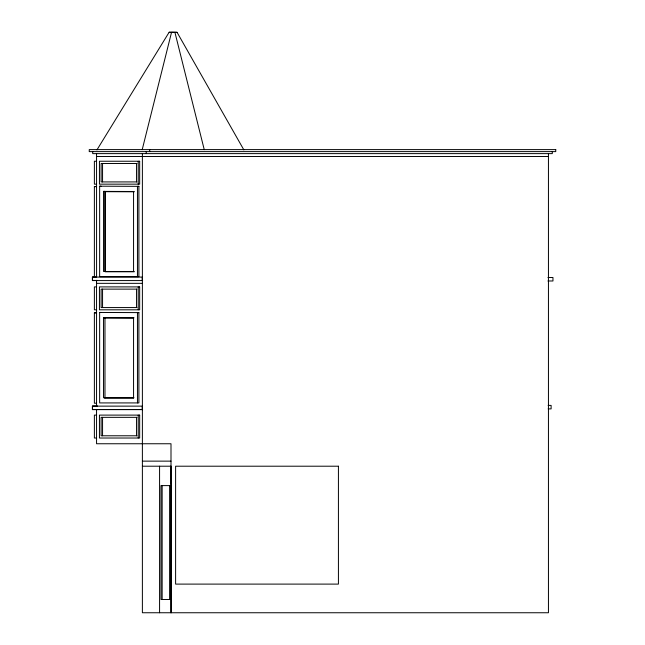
<?xml version="1.0" encoding="UTF-8"?>
<svg xmlns="http://www.w3.org/2000/svg" width="645" height="645" viewBox="0 0 645 645"><rect width="100%" height="100%" fill="white"/><g stroke="black" fill="none" stroke-linecap="round" stroke-linejoin="round"><path stroke-width="0.97" d="M142.206 149.656L171.53 32.363L174.924 32.363L177.093 32.379L243.85 149.874M96.944 149.898L169.135 32.25L177.093 32.379L169.135 32.25M96.556 156.501L548.443 156.501M96.556 161.242L94.38 161.242L94.38 184.156L96.556 184.156M136.998 163.483L101.12 163.483L101.12 181.922L136.998 181.922M99.644 186.203L138.893 186.349L138.893 276.657L99.644 276.657L99.644 186.203L101.072 186.203M138.893 186.349L137.458 186.349L137.458 276.657M96.556 186.486L94.38 186.486L94.38 276.947M94.38 186.631L96.556 186.631M133.999 271.481L103.539 271.481L103.539 191.396L104.974 191.396L104.974 271.481M134.2 271.771L105.175 271.771L105.175 191.678L134.2 191.791M547.936 277.495L552.959 277.495L552.959 280.986L547.919 280.986M97.516 280.438L92.533 280.438L92.533 276.947L96.581 276.947L96.556 153.623M142.642 280.575L92.372 280.575L92.372 277.084L142.222 277.084L142.222 280.575M96.556 283.34L142.384 283.34M96.556 286.896L94.38 286.896L94.38 309.81L96.556 309.81M136.998 289.129L101.12 289.129L101.12 307.568L136.998 307.568M99.644 312.462L138.893 312.607L138.893 402.923L99.644 402.923L99.644 312.462L101.072 312.462M138.893 312.607L137.458 312.607L137.458 402.923M96.556 312.752L94.38 312.752L94.38 403.206L96.556 403.206M94.38 312.898L96.556 312.898M133.999 397.747L103.539 397.747L103.539 317.654L104.974 317.654L104.974 397.747M104.514 398.102L133.547 398.102M548.137 405.399L551.112 405.399L551.112 408.89L548.137 408.89M97.516 405.995L92.533 405.995L92.533 409.494L142.384 409.494M142.642 409.631L92.372 409.631L92.372 406.132L142.222 406.132L142.222 409.631M96.556 415.106L94.38 415.106L94.38 438.019L96.556 438.019M136.998 417.347L101.12 417.347L101.12 435.778L136.998 435.778M142.384 461.135L170.998 461.135M142.384 466.206L171.03 466.206L171.03 612.75L171.03 466.206M171.006 483.597L170.998 443.752L96.556 443.752L96.556 409.494M169.804 485.604L160.992 485.604L160.992 599.487L169.804 599.487M103.539 191.396L133.999 191.501M103.539 317.654L133.999 317.767M104.514 318.009L133.547 318.122M174.924 32.363L204.247 149.656M552.281 151.615L552.281 153.623L92.719 153.623L92.719 151.615M548.443 153.623L548.443 612.75L142.384 612.75L142.384 153.623M169.611 485.604L169.611 599.487M162.145 485.604L162.145 599.487M159.573 466.206L159.573 612.75M149.696 149.608L149.696 151.615M146.222 151.615L146.222 153.623M138.232 161.242L138.232 184.156M138.232 286.896L138.232 309.81M138.232 415.106L138.232 438.019M136.547 163.483L136.547 181.922M136.547 289.129L136.547 307.568M136.547 417.347L136.547 435.778M133.563 191.509L133.563 271.481M133.563 317.767L133.563 397.747M102.555 163.483L102.555 181.922M102.555 289.129L102.555 307.568M102.555 417.347L102.555 435.778M96.556 280.325L96.556 406.487M555.756 149.608L89.244 149.608L89.244 151.615L555.756 151.615L555.756 149.608M139.667 161.242L99.435 161.242L99.435 184.156L139.667 184.156L139.667 161.242M139.667 286.896L99.435 286.896L99.435 309.81L139.667 309.81L139.667 286.896M139.667 415.106L99.435 415.106L99.435 438.019L139.667 438.019L139.667 415.106M338.423 466.206L175.609 466.206L175.609 584.104L338.423 584.104L338.423 466.206"/></g></svg>
